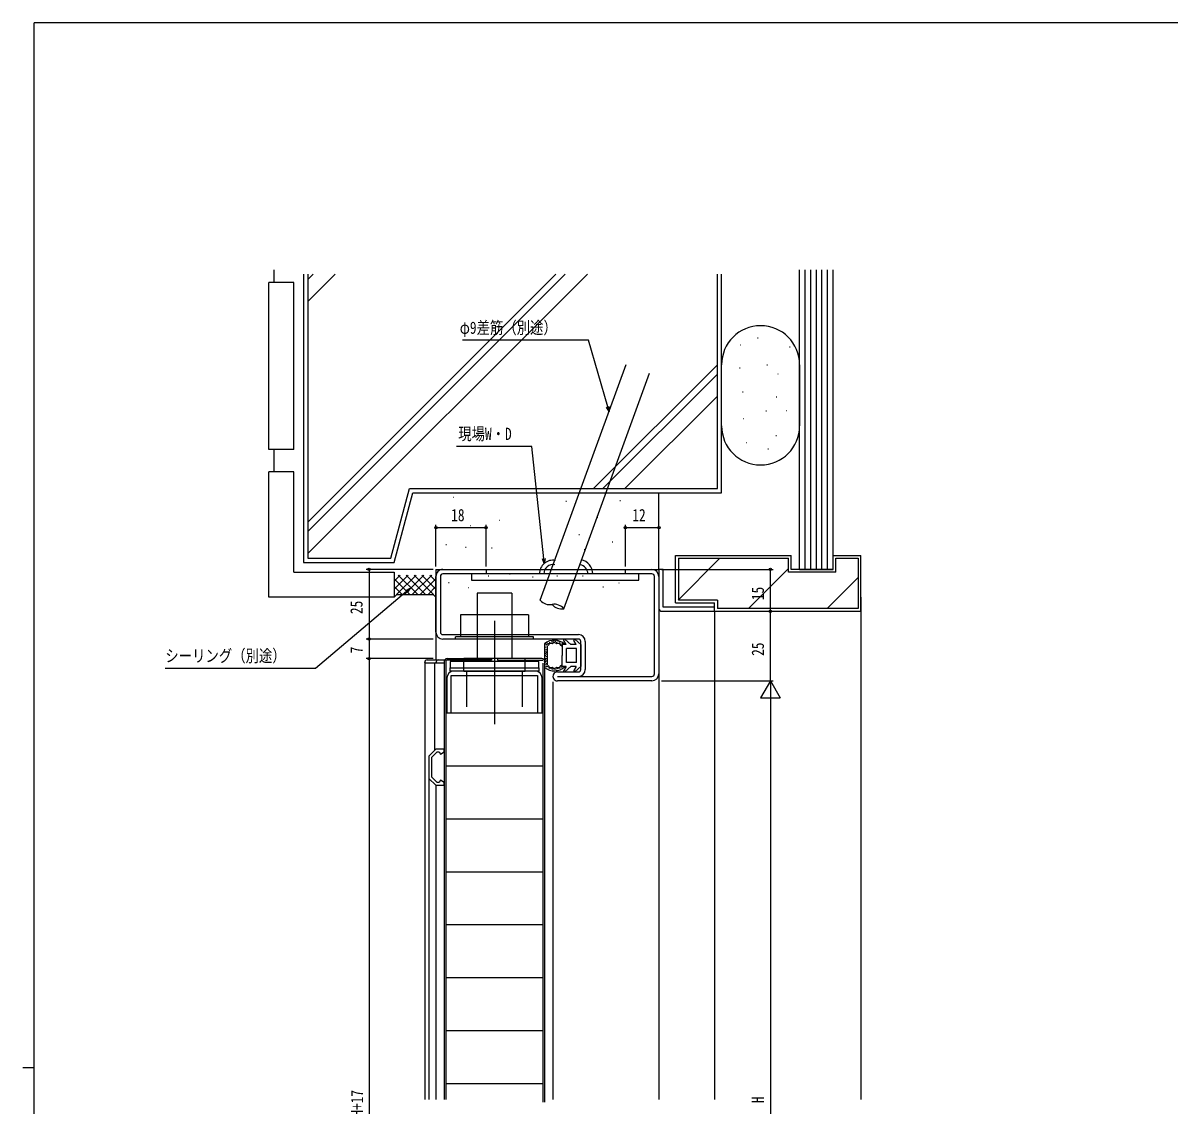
# Model space of a CAD drawing. Units: millimetres, scale not verified. Extents: x -567 to 567, y -403 to 403.
# Drawn here: x -566.7 to -155.4, y 10.5 to 399 of the extents above; entities that cross this region are included whole.
import ezdxf
from ezdxf.enums import TextEntityAlignment as Align

# ---------------------------------------------------------------- set-up
doc = ezdxf.new("R2010")
doc.units = ezdxf.units.MM
doc.header["$LTSCALE"] = 2
for name, color, linetype in [('0-2_YKK_11', 7, 'Continuous'), ('0-3_YKK_11E', 7, 'Continuous'), ('0-4_YKK_12', 2, 'Continuous'), ('0-5_YKK_13', 4, 'Continuous'), ('0-6_YKK_D', 6, 'Continuous'), ('0-7_YKK_ZWAK', 7, 'Continuous'), ('0-8_YSS_K', 3, 'Continuous'), ('0-9_YSS_KE', 3, 'Continuous')]:
    doc.layers.add(name, color=color, linetype=linetype)
doc.styles.add('ＭＳ ゴシック', font='')
doc.styles.get('ＭＳ ゴシック').set_extended_font_data('MS Gothic')

msp = doc.modelspace()

# ---------------------------------------------------------------- linework, layer by layer
at = {"layer": '0-2_YKK_11'}
for p, q in [((-418.509, 180.314), (-418.509, 200.314)), ((-416.909, 200.314), (-416.909, 180.314)), ((-340.109, 165.314), (-340.109, 200.314)), ((-338.509, 200.314), (-338.509, 165.314)), ((-416.009, 179.414), (-367.409, 179.414)), ((-367.409, 177.814), (-416.009, 177.814)), ((-366.509, 166.914), (-366.509, 176.914)), ((-364.909, 176.914), (-364.909, 166.914)), ((-382.909, 166.315), (-412.109, 166.315)), ((-374.909, 166.014), (-367.409, 166.014)), ((-374.909, 164.414), (-341.009, 164.414)), ((-341.009, 162.814), (-374.909, 162.814))]:
    msp.add_line(p, q, dxfattribs=at)
for points in [[(-416.009, 202.814), (-400.509, 202.814), (-400.509, 201.214), (-416.009, 201.214)], [(-341.009, 201.214), (-350.509, 201.214), (-350.509, 202.814), (-341.009, 202.814)], [(-337.509, 187.814), (-318.509, 187.814), (-318.509, 189.314), (-337.009, 189.314), (-337.009, 202.814), (-338.509, 202.814), (-338.509, 188.814)], [(-414.609, 163.815), (-414.609, 151.315), (-413.009, 151.315), (-413.009, 164.715)], [(-413.009, 164.715), (-382.009, 164.715), (-382.009, 151.315), (-380.409, 151.315), (-380.409, 163.815)]]:
    msp.add_lwpolyline(points, dxfattribs=at)
for points in [[(-381.609, 169.815), (-413.409, 169.815), (-413.409, 167.515), (-381.609, 167.515)], [(-413.409, 167.515), (-381.609, 167.515), (-381.609, 166.315), (-413.409, 166.315)]]:
    msp.add_lwpolyline(points, close=True, dxfattribs=at)
for centre, radius, start, end in [((-416.009, 200.314), 2.5, 89.99998, 180.00002), ((-341.009, 200.314), 2.5, 360, 89.99998), ((-416.009, 200.314), 0.9, 89.99998, 180.00002), ((-341.009, 200.314), 0.9, 360, 89.99998), ((-337.509, 188.814), 1, 180.00002, 270), ((-416.009, 180.314), 2.5, 179.99967, 270), ((-416.009, 180.314), 0.9, 180.00002, 270), ((-367.409, 176.914), 2.5, 360, 89.99998), ((-367.409, 176.914), 0.9, 360, 89.99998), ((-412.109, 163.815), 2.5, 90.00001, 179.99999), ((-382.909, 163.815), 2.5, 0.00001, 89.99999), ((-374.909, 164.414), 1.6, 89.99946, 270), ((-367.409, 166.914), 0.9, 270.00099, 360), ((-367.409, 166.914), 2.5, 270, 360), ((-341.009, 165.314), 0.9, 270, 360), ((-341.009, 165.314), 2.5, 270, 360)]:
    msp.add_arc(centre, radius, start, end, dxfattribs=at)
at = {"layer": '0-3_YKK_11E'}
msp.add_lwpolyline([(-421.009, 135.815), (-421.009, 131.815), (-421.009, 127.815), (-418.509, 125.315), (-415.509, 125.315), (-415.509, 126.315), (-416.912, 127.124), (-417.379, 126.315), (-418.095, 126.315), (-420.009, 128.229), (-420.009, 131.815), (-420.009, 135.4), (-418.095, 137.315), (-417.379, 137.315), (-416.912, 136.505), (-415.509, 137.315), (-415.509, 138.315), (-418.509, 138.315)], close=True, dxfattribs=at)
at = {"layer": '0-4_YKK_12'}
for p, q in [((-418.509, 202.814), (-338.509, 202.814)), ((-418.509, 202.81), (-418.509, 170.315)), ((-338.509, 202.814), (-338.509, 12.565)), ((-318.509, 187.814), (-318.509, 12.561)), ((-422.509, 169.315), (-422.509, 12.565)), ((-419.009, 169.315), (-419.009, 137.815)), ((-376.509, 162.415), (-376.509, 12.565)), ((-421.009, 127.918), (-421.009, 12.565)), ((-418.509, 125.315), (-418.509, 12.565))]:
    msp.add_line(p, q, dxfattribs=at)
at = {"layer": '0-5_YKK_13'}
for p, q in [((-391.259, 194.314), (-391.259, 170.815)), ((-385.309, 186.515), (-409.709, 186.515)), ((-409.709, 186.515), (-409.709, 178.615)), ((-385.309, 186.515), (-385.309, 178.615)), ((-397.509, 184.403), (-397.509, 147.217)), ((-411.509, 177.815), (-411.509, 178.615)), ((-383.509, 178.615), (-411.509, 178.615)), ((-383.509, 177.815), (-411.509, 177.815)), ((-383.509, 177.815), (-383.509, 178.615)), ((-376.875, 176.723), (-376.875, 176.923)), ((-376.458, 176.747), (-376.458, 176.947)), ((-376.314, 177.046), (-376.314, 177.246)), ((-375.778, 177.081), (-375.778, 177.281)), ((-375.635, 176.879), (-375.635, 177.079)), ((-375.026, 177.034), (-375.026, 177.234)), ((-374.612, 176.676), (-374.612, 176.876)), ((-371.728, 175.914), (-372.63, 177.262)), ((-370.109, 175.914), (-372.188, 177.659)), ((-368.128, 175.914), (-369.03, 177.262)), ((-366.509, 175.914), (-368.588, 177.659)), ((-379.509, 176.157), (-379.509, 167.672)), ((-379.476, 175.519), (-379.476, 175.719)), ((-379.213, 175.948), (-379.213, 176.148)), ((-379.101, 174.838), (-379.101, 175.038)), ((-379.029, 173.926), (-379.029, 174.126)), ((-378.976, 173.337), (-378.976, 173.537)), ((-378.833, 172.908), (-378.833, 173.108)), ((-378.815, 175.642), (-378.815, 175.842)), ((-378.712, 175.829), (-378.712, 176.029)), ((-378.636, 173.998), (-378.636, 174.198)), ((-378.605, 176.246), (-378.605, 176.446)), ((-378.509, 168.395), (-378.509, 175.434)), ((-378.366, 175.71), (-378.366, 175.91)), ((-378.128, 176.115), (-378.128, 176.315)), ((-377.591, 176.521), (-377.591, 176.721)), ((-377.209, 176.306), (-377.209, 176.506)), ((-375.134, 176.473), (-375.134, 176.673)), ((-374.049, 176.618), (-374.049, 176.818)), ((-373.873, 176.137), (-373.873, 176.337)), ((-373.545, 175.843), (-373.545, 176.043)), ((-373.209, 175.914), (-373.209, 171.914)), ((-371.728, 175.914), (-373.209, 175.914)), ((-373.17, 176.195), (-373.17, 176.395)), ((-371.709, 169.414), (-371.709, 174.414)), ((-368.128, 175.914), (-370.109, 175.914)), ((-366.509, 175.914), (-366.509, 167.914)), ((-422.609, 169.315), (-415.509, 169.315)), ((-415.509, 169.815), (-415.509, 12.565)), ((-414.909, 170.215), (-414.909, 12.565)), ((-414.509, 170.815), (-398.609, 170.815)), ((-386.509, 170.815), (-408.509, 170.815)), ((-408.509, 166.315), (-408.509, 170.815)), ((-380.509, 170.815), (-396.409, 170.815)), ((-386.509, 166.315), (-386.509, 170.815)), ((-380.109, 169.215), (-380.109, 11.565)), ((-379.509, 168.815), (-379.509, 11.565)), ((-379.208, 169.44), (-379.208, 169.64)), ((-379.19, 171.782), (-379.19, 171.982)), ((-379.154, 170.513), (-379.154, 170.713)), ((-379.119, 172.514), (-379.119, 172.714)), ((-379.011, 170.781), (-379.011, 170.981)), ((-379.011, 168.708), (-379.011, 168.908)), ((-378.94, 169.708), (-378.94, 169.908)), ((-378.922, 170.155), (-378.922, 170.355)), ((-378.779, 172.228), (-378.779, 172.428)), ((-378.779, 171.442), (-378.779, 171.642)), ((-378.726, 168.994), (-378.726, 169.194)), ((-373.209, 167.914), (-373.209, 171.914)), ((-368.009, 169.414), (-371.709, 169.414)), ((-408.509, 166.315), (-386.509, 166.315)), ((-407.509, 166.315), (-407.509, 153.518)), ((-387.509, 166.315), (-387.509, 153.518)), ((-379.356, 167.932), (-379.356, 168.132)), ((-378.808, 168.027), (-378.808, 168.227)), ((-378.724, 167.682), (-378.724, 167.882)), ((-378.426, 167.872), (-378.426, 168.072)), ((-377.984, 167.348), (-377.984, 167.548)), ((-377.519, 167.407), (-377.519, 167.607)), ((-377.507, 167.133), (-377.507, 167.333)), ((-377.281, 167.371), (-377.281, 167.571)), ((-376.911, 166.966), (-376.911, 167.166)), ((-376.78, 167.24), (-376.78, 167.44)), ((-376.517, 166.835), (-376.517, 167.035)), ((-376.326, 167.037), (-376.326, 167.237)), ((-375.754, 166.823), (-375.754, 167.023)), ((-375.73, 167.002), (-375.73, 167.202)), ((-375.205, 167.395), (-375.205, 167.595)), ((-375.122, 166.632), (-375.122, 166.832)), ((-375.038, 167.169), (-375.038, 167.369)), ((-374.706, 167.163), (-374.706, 167.363)), ((-374.284, 167.21), (-374.284, 167.41)), ((-373.897, 167.269), (-373.897, 167.469)), ((-373.275, 167.597), (-373.275, 167.797)), ((-371.728, 167.914), (-373.209, 167.914)), ((-371.728, 167.914), (-372.63, 166.567)), ((-370.109, 167.914), (-372.188, 166.17)), ((-368.128, 167.914), (-370.109, 167.914)), ((-368.128, 167.914), (-369.03, 166.567)), ((-366.509, 167.914), (-368.588, 166.17)), ((-414.909, 151.315), (-380.109, 151.315)), ((-414.909, 132.315), (-380.109, 132.315)), ((-414.909, 113.315), (-380.109, 113.315)), ((-414.909, 94.315), (-380.109, 94.315)), ((-414.909, 75.315), (-380.109, 75.315)), ((-414.909, 56.315), (-380.109, 56.315)), ((-414.909, 37.315), (-380.109, 37.315)), ((-414.909, 18.315), (-380.109, 18.315))]:
    msp.add_line(p, q, dxfattribs=at)
msp.add_lwpolyline([(-405.759, 198.914), (-345.759, 198.914), (-345.759, 201.214), (-405.759, 201.214)], close=True, dxfattribs=at)
for points in [[(-391.259, 194.314), (-403.759, 194.314), (-403.759, 170.815)], [(-373.62, 175.49), (-374.211, 176.257), (-375.17, 176.132), (-376.009, 176.614), (-376.405, 176.394), (-376.848, 176.132), (-377.808, 176.257), (-378.398, 175.49)], [(-368.009, 169.414), (-368.009, 174.414), (-371.709, 174.414)], [(-421.609, 170.315), (-415.509, 170.315), (-415.509, 169.315)], [(-398.609, 170.815), (-398.609, 170.215), (-414.909, 170.215)], [(-396.409, 170.815), (-396.409, 170.215), (-380.109, 170.215)], [(-378.398, 168.339), (-377.808, 167.572), (-376.848, 167.697), (-376.405, 167.435), (-376.009, 167.214), (-375.17, 167.697), (-374.211, 167.572), (-373.62, 168.339)]]:
    msp.add_lwpolyline(points, dxfattribs=at)
for centre, radius, start, end in [((-376.009, 171.914), 5.5, 46.65824, 129.51963), ((-372.381, 177.429), 0.3, 49.99756, 213.78886), ((-368.781, 177.429), 0.3, 49.99756, 213.78886), ((-376.009, 171.914), 4.3, 49.37051, 56.2499), ((-421.609, 169.315), 1, 90, 180), ((-417.559, 169.315), 1, 90, 180), ((-414.509, 169.815), 1, 90, 180), ((-380.509, 169.815), 1, 0, 90), ((-376.009, 171.914), 4.3, 303.7499, 310.62928), ((-376.009, 171.914), 5.5, 230.48036, 313.34175), ((-372.381, 166.4), 0.3, 146.21114, 310.00244), ((-368.781, 166.4), 0.3, 146.21114, 310.00244)]:
    msp.add_arc(centre, radius, start, end, dxfattribs=at)
at = {"layer": '0-6_YKK_D'}
for p, q in [((-418.509, 203.814), (-418.509, 218.814)), ((-400.509, 203.814), (-400.509, 218.814)), ((-350.509, 203.814), (-350.509, 218.814)), ((-338.509, 203.814), (-338.509, 218.814)), ((-418.509, 217.814), (-400.509, 217.814)), ((-350.509, 217.814), (-338.509, 217.814)), ((-419.509, 202.814), (-443.509, 202.814)), ((-442.509, 202.814), (-442.509, 177.814)), ((-337.509, 202.814), (-297.509, 202.814)), ((-298.509, 187.814), (-298.509, 202.814)), ((-317.51, 187.814), (-297.509, 187.814)), ((-317.51, 187.814), (-297.509, 187.814)), ((-298.509, 162.814), (-298.509, 187.814)), ((-419.509, 177.814), (-443.509, 177.814)), ((-419.509, 177.814), (-443.509, 177.814)), ((-442.509, 177.814), (-442.509, 170.815)), ((-419.509, 170.815), (-443.509, 170.815)), ((-419.509, 170.815), (-443.509, 170.815)), ((-442.509, 170.815), (-442.509, -146.185)), ((-337.509, 162.814), (-297.509, 162.814)), ((-337.509, 162.814), (-297.509, 162.814)), ((-298.509, 162.814), (-302.009, 156.752)), ((-298.509, 162.814), (-295.009, 156.752)), ((-298.509, 162.814), (-298.509, 150.69)), ((-302.009, 156.752), (-295.009, 156.752)), ((-298.509, 155.814), (-298.509, -130.185))]:
    msp.add_line(p, q, dxfattribs=at)
for points in [[(-356.4, 259.525), (-356.869, 261.159), (-363.735, 285.077), (-408.995, 285.077)], [(-356.432, 261.285), (-356.4, 259.525), (-357.307, 261.034)], [(-379.636, 204.983), (-379.814, 206.674), (-384.056, 246.963), (-411.076, 246.963)], [(-379.361, 206.722), (-379.636, 204.983), (-380.267, 206.626)], [(-427.717, 196.042), (-429.015, 194.944), (-461.705, 167.285), (-515.605, 167.285)], [(-429.309, 195.292), (-427.717, 196.042), (-428.721, 194.596)]]:
    msp.add_lwpolyline(points, dxfattribs=at)
for centre in [(-418.509, 217.814), (-400.509, 217.814), (-350.509, 217.814), (-338.509, 217.814), (-442.509, 202.814), (-298.509, 202.814), (-298.509, 187.814), (-298.509, 187.814), (-442.509, 177.814), (-442.509, 177.814), (-442.509, 170.815), (-442.509, 170.815)]:
    msp.add_circle(centre, 0.425, dxfattribs=at)
at = {"layer": '0-7_YKK_ZWAK'}
for p, q in [((537.3, 399), (-562.7, 399)), ((-562.7, -351), (-562.7, 399)), ((-566.7, 24), (-562.7, 24))]:
    msp.add_line(p, q, dxfattribs=at)
at = {"layer": '0-8_YSS_K'}
for p, q in [((-464.51, 219.808), (-375.493, 308.824)), ((-464.51, 306.923), (-462.609, 308.824)), ((-464.51, 216.414), (-372.099, 308.824)), ((-464.51, 299.004), (-454.689, 308.824)), ((-464.51, 208.494), (-364.18, 308.824)), ((-286.01, 202.814), (-286.01, 310.324)), ((-284.01, 202.814), (-284.01, 310.324)), ((-282.01, 202.814), (-282.01, 310.324)), ((-280.01, 202.814), (-280.01, 310.324)), ((-278.01, 202.814), (-278.01, 310.324)), ((-303.065, 285.901), (-302.865, 285.901)), ((-309.398, 283.438), (-309.198, 283.438)), ((-291.63, 282.735), (-291.43, 282.735)), ((-381.057, 191.781), (-350.276, 276.351)), ((-361.994, 231.814), (-317.51, 276.298)), ((-299.723, 276.226), (-299.523, 276.226)), ((-372.6, 188.703), (-341.819, 273.273)), ((-358.6, 231.814), (-317.51, 272.904)), ((-309.574, 275.17), (-309.374, 275.17)), ((-295.852, 273.059), (-295.652, 273.059)), ((-350.68, 231.814), (-317.51, 264.985)), ((-308.519, 266.55), (-308.319, 266.55)), ((-296.38, 264.791), (-296.18, 264.791)), ((-300.075, 259.689), (-299.875, 259.689)), ((-292.862, 259.865), (-292.662, 259.865)), ((-308.167, 257.05), (-307.967, 257.05)), ((-296.556, 250.893), (-296.356, 250.893)), ((-307.111, 248.43), (-306.911, 248.43)), ((-299.371, 246.143), (-299.171, 246.143)), ((-412.351, 228.723), (-412.151, 228.723)), ((-371.882, 227.319), (-371.682, 227.319)), ((-352.466, 227.553), (-352.266, 227.553)), ((-406.269, 218.577), (-406.069, 218.577)), ((-395.742, 220.448), (-395.542, 220.448)), ((-360.653, 221.618), (-360.453, 221.618)), ((-367.203, 215.302), (-367.003, 215.302)), ((-414.924, 211.793), (-414.724, 211.793)), ((-407.906, 210.857), (-407.706, 210.857)), ((-398.549, 210.623), (-398.349, 210.623)), ((-365.332, 209.921), (-365.132, 209.921)), ((-355.273, 212.728), (-355.073, 212.728)), ((-331.647, 191.814), (-316.647, 206.814)), ((-331.51, 206.814), (-292.01, 206.814)), ((-331.51, 206.814), (-331.51, 191.814)), ((-292.01, 201.814), (-292.01, 206.814)), ((-275.01, 201.814), (-275.01, 206.814)), ((-275.01, 206.814), (-267.01, 206.814)), ((-267.01, 206.814), (-267.01, 188.814)), ((-306.363, 188.814), (-292.01, 203.167)), ((-275.01, 201.814), (-292.01, 201.814)), ((-433.507, 195.787), (-428.48, 200.814)), ((-433.507, 198.616), (-431.309, 200.814)), ((-433.507, 199.471), (-427.851, 193.814)), ((-432.652, 193.814), (-425.652, 200.814)), ((-432.022, 200.814), (-425.022, 193.814)), ((-429.823, 193.814), (-422.823, 200.814)), ((-429.194, 200.814), (-422.194, 193.814)), ((-426.995, 193.814), (-419.995, 200.814)), ((-426.365, 200.814), (-419.365, 193.814)), ((-424.167, 193.814), (-418.51, 199.471)), ((-423.537, 200.814), (-418.51, 195.787)), ((-420.708, 200.814), (-418.51, 198.616)), ((-413.972, 198.075), (-413.772, 198.075)), ((-399.775, 200.56), (-399.575, 200.56)), ((-392.056, 201.27), (-391.856, 201.27)), ((-383.804, 200.205), (-383.604, 200.205)), ((-375.108, 200.56), (-374.908, 200.56)), ((-365.88, 200.56), (-365.68, 200.56)), ((-352.925, 197.987), (-352.725, 197.987)), ((-278.078, 188.814), (-267.01, 199.883)), ((-433.507, 196.643), (-430.679, 193.814)), ((-421.338, 193.814), (-418.51, 196.643)), ((-406.963, 196.301), (-406.763, 196.301)), ((-358.604, 196.567), (-358.404, 196.567)), ((-317.51, 191.814), (-331.51, 191.814)), ((-317.51, 191.814), (-317.51, 188.814)), ((-266.01, 192.814), (-266.01, 12.565)), ((-267.01, 188.814), (-317.51, 188.814))]:
    msp.add_line(p, q, dxfattribs=at)
msp.add_lwpolyline([(-464.51, 308.824), (-464.51, 206.814), (-434.661, 206.814), (-427.962, 231.814), (-317.51, 231.814), (-317.51, 308.824)], dxfattribs=at)
for centre, radius, start, end in [((-376.473, 201.214), 4.92, 80.00007, 180), ((-367.334, 201.214), 5.096, 0, 80.00007), ((-376.473, 201.214), 3.332, 80.00007, 180), ((-367.334, 201.214), 3.334, 0, 80.00007), ((-377.61, 194.674), 4.5, 220.00002, 279.99998), ((-376.047, 185.811), 4.5, 39.99998, 100.00002), ((-373.381, 193.135), 4.5, 219.99998, 280.00002)]:
    msp.add_arc(centre, radius, start, end, dxfattribs=at)
at = {"layer": '0-9_YSS_KE'}
for p, q in [((-476.507, 305.814), (-476.507, 310.324)), ((-288.01, 202.814), (-288.01, 310.324)), ((-276.01, 202.814), (-276.01, 310.324)), ((-469.507, 305.814), (-478.508, 305.814)), ((-478.507, 245.814), (-478.507, 305.814)), ((-469.507, 245.814), (-469.507, 305.814)), ((-316.01, 254.319), (-316.01, 276.319)), ((-288.01, 276.319), (-288.01, 254.319)), ((-469.507, 245.814), (-478.508, 245.814)), ((-476.507, 237.814), (-476.507, 245.814)), ((-469.507, 237.814), (-478.508, 237.814)), ((-478.507, 192.814), (-478.507, 237.814)), ((-469.507, 201.814), (-469.507, 237.814)), ((-338.509, 202.814), (-338.509, 230.314)), ((-332.509, 207.814), (-291.01, 207.814)), ((-332.509, 190.814), (-332.509, 207.814)), ((-291.01, 202.814), (-291.01, 207.814)), ((-276.01, 207.814), (-266.01, 207.815)), ((-276.01, 202.814), (-276.01, 207.814)), ((-266.01, 187.815), (-266.01, 207.815)), ((-469.507, 201.814), (-433.507, 201.814)), ((-433.507, 201.814), (-433.507, 192.814)), ((-276.01, 202.814), (-291.01, 202.814)), ((-288.01, 202.814), (-276.01, 202.814)), ((-432.507, 193.814), (-433.507, 192.814)), ((-432.507, 193.814), (-419.51, 193.814)), ((-419.51, 193.814), (-418.51, 192.814)), ((-433.507, 192.814), (-478.507, 192.814)), ((-332.509, 190.814), (-318.51, 190.814)), ((-318.51, 187.814), (-318.51, 190.814)), ((-318.51, 187.814), (-266.01, 187.815))]:
    msp.add_line(p, q, dxfattribs=at)
msp.add_lwpolyline([(-466.01, 308.824), (-466.01, 205.314), (-433.51, 205.314), (-426.811, 230.314), (-316.01, 230.314), (-316.01, 308.824)], dxfattribs=at)
for centre, start, end in [((-302.01, 276.319), 0, 180), ((-302.01, 254.319), 180, 0)]:
    msp.add_arc(centre, 14, start, end, dxfattribs=at)

# ---------------------------------------------------------------- texts
at = {"layer": '0-6_YKK_D', "style": 'ＭＳ ゴシック', "width": 0.8}
for s, p in [('φ9差筋（別途）', (-409.955, 286.077)), ('現場W・D', (-410.509, 247.963)), ('18', (-413.029, 218.814)), ('12', (-348.029, 218.814)), ('シーリング（別途）', (-515.605, 168.285))]:
    msp.add_text(s, height=4.399, dxfattribs=at).set_placement(p, align=Align.BOTTOM_LEFT)
for s, p in [('15', (-299.509, 191.794)), ('25', (-443.509, 186.794)), ('7', (-443.509, 172.714)), ('25', (-299.509, 171.794)), ('DH=H+17', (-443.309, -0.805)), ('H', (-299.509, 11.214))]:
    msp.add_text(s, height=4.399, rotation=90, dxfattribs=at).set_placement(p, align=Align.BOTTOM_LEFT)

doc.saveas('drawing.dxf')
